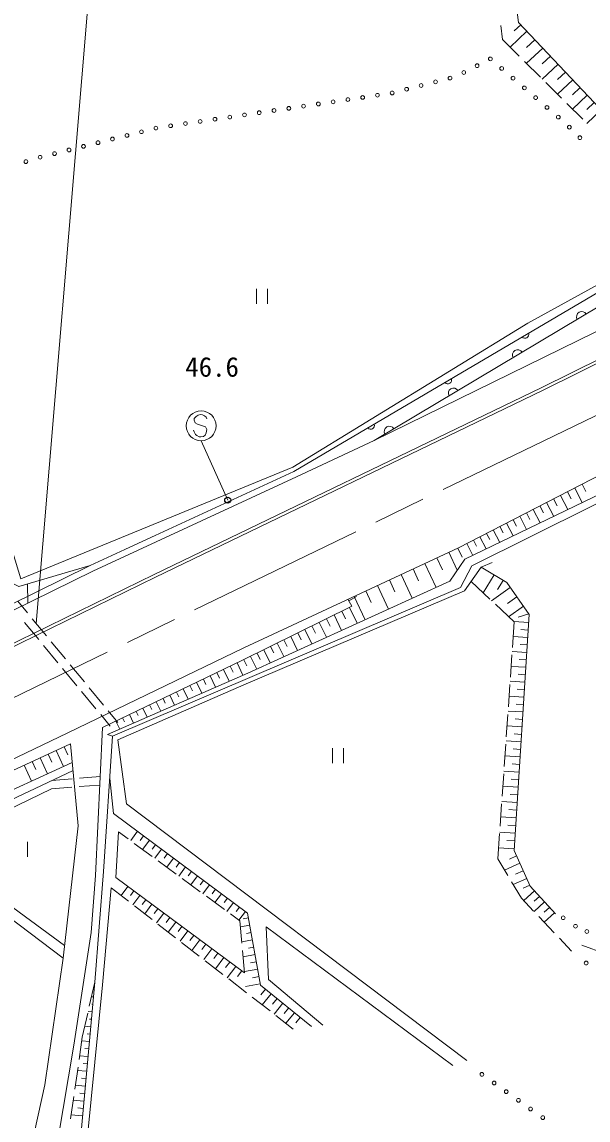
# Model space of a CAD drawing. Units: millimetres at full size, sheet at 1:1000; details may follow other scales. Extents: x 40000 to 680000, y 20000 to 380000.
# Drawn here: x 111011 to 148926, y 240375 to 313920 of the extents above; entities that cross this region are included whole.
import ezdxf
from ezdxf.enums import TextEntityAlignment as Align

# ---------------------------------------------------------------- set-up
doc = ezdxf.new("R2010")
doc.units = ezdxf.units.MM
doc.header["$LTSCALE"] = 1000
doc.linetypes.add('CHAIN', pattern=[18.5, 12, -1.5, 3.5, -1.5])
for name, color, linetype, lineweight in [('M-BGD', 7, 'Continuous', 13), ('M-BMK', 2, 'CHAIN', 13), ('M-STR-HTXT', 7, 'Continuous', 13), ('M-STR-STRC', 7, 'Continuous', 13)]:
    doc.layers.add(name, color=color, linetype=linetype, lineweight=lineweight)
doc.styles.add('ＭＳ ゴシック', font='')
doc.styles.get('ＭＳ ゴシック').set_extended_font_data('MS Gothic')

msp = doc.modelspace()

# ---------------------------------------------------------------- linework, layer by layer
at = {"layer": 'M-BGD'}
for p, q in [((143203, 312748), (143090, 313682)), ((144423, 313727), (143988, 313316)), ((144321, 311634), (143203, 312748)), ((144835, 313292), (143717, 312236)), ((145363, 312733), (144804, 312205)), ((145891, 312175), (144807, 311150)), ((145739, 310223), (144676, 311281)), ((146403, 311633), (145861, 311121)), ((146915, 311091), (145864, 310098)), ((147412, 310566), (146886, 310069)), ((147156, 308812), (146093, 309870)), ((147908, 310040), (146889, 309077)), ((148390, 309531), (147880, 309049)), ((148871, 309021), (147883, 308088)), ((148573, 307401), (147510, 308459)), ((149338, 308527), (148844, 308060)), ((149805, 308033), (148847, 307128)), ((134606, 285886), (176575, 306511)), ((126714, 296035), (126714, 295035)), ((127464, 295035), (127464, 296035)), ((129391, 283443), (134606, 285886)), ((147560, 282459), (147805, 281983)), ((148037, 282705), (148540, 281726)), ((148526, 282956), (148777, 282467)), ((146154, 281736), (146632, 280807)), ((146618, 281975), (146857, 281511)), ((147083, 282214), (147573, 281261)), ((144803, 281042), (145030, 280600)), ((145248, 281270), (145713, 280364)), ((145701, 281503), (145934, 281050)), ((143469, 280356), (143911, 279496)), ((143914, 280585), (144135, 280155)), ((144358, 280813), (144812, 279930)), ((142135, 279670), (142344, 279263)), ((142580, 279899), (143010, 279062)), ((143024, 280127), (143239, 279709)), ((140801, 278984), (141208, 278193)), ((141246, 279213), (141449, 278817)), ((141690, 279441), (142109, 278627)), ((138805, 278029), (139178, 277226)), ((139608, 278403), (140168, 277199)), ((140210, 278683), (140490, 278081)), ((137205, 277285), (137575, 276488)), ((138001, 277656), (138749, 276049)), ((135618, 276547), (135985, 275757)), ((136408, 276914), (137149, 275321)), ((142629, 276881), (141906, 275674)), ((111388, 276293), (111405, 275007)), ((134044, 275815), (134408, 275031)), ((134828, 276179), (135563, 274599)), ((141089, 276438), (142353, 275256)), ((143719, 276033), (142467, 275150)), ((143232, 276520), (142871, 275916)), ((111374, 274339), (110729, 275119)), ((132900, 275145), (133410, 275449)), ((133260, 275450), (133989, 273883)), ((144160, 275407), (143534, 274965)), ((132428, 274456), (132683, 273941)), ((132943, 274711), (133470, 273647)), ((142719, 274915), (143983, 273734)), ((144601, 274781), (143610, 274082)), ((112144, 272549), (111189, 273706)), ((112647, 272797), (111692, 273954)), ((130914, 273707), (131409, 272709)), ((131413, 273954), (131661, 273455)), ((131912, 274201), (132423, 273170)), ((143983, 273734), (143865, 272034)), ((144953, 273692), (143960, 273756)), ((144951, 274285), (144239, 274050)), ((129480, 272996), (129712, 272529)), ((129948, 273228), (130427, 272262)), ((130431, 273467), (130671, 272984)), ((144921, 273193), (144424, 273225)), ((113417, 271007), (112462, 272164)), ((113921, 271255), (112965, 272411)), ((128106, 272316), (128555, 271410)), ((128559, 272540), (128784, 272087)), ((129012, 272765), (129476, 271829)), ((144889, 272694), (143915, 272757)), ((144857, 272195), (144370, 272226)), ((126314, 271429), (126734, 270581)), ((126762, 271650), (126972, 271227)), ((127210, 271872), (127644, 270996)), ((127658, 272094), (127875, 271656)), ((143831, 271535), (143727, 270038)), ((144825, 271696), (143846, 271759)), ((115194, 269713), (114239, 270869)), ((124965, 270772), (125155, 270378)), ((125416, 270989), (125810, 270167)), ((125866, 271207), (126068, 270798)), ((144761, 270698), (143777, 270761)), ((144793, 271197), (144304, 271228)), ((114691, 269465), (113736, 270621)), ((123613, 270123), (123976, 269367)), ((124064, 270340), (124245, 269961)), ((124515, 270556), (124893, 269767)), ((144729, 270199), (144237, 270231)), ((116467, 268170), (115512, 269327)), ((121810, 269258), (122142, 268566)), ((122261, 269474), (122427, 269129)), ((122711, 269691), (123059, 268967)), ((123162, 269907), (123336, 269545)), ((143693, 269540), (143589, 268043)), ((144696, 269700), (143708, 269764)), ((144664, 269201), (144170, 269233)), ((115964, 267923), (115009, 269079)), ((120458, 268609), (120608, 268296)), ((120908, 268825), (121225, 268166)), ((121359, 269042), (121517, 268712)), ((144632, 268702), (143639, 268766)), ((117430, 267005), (116786, 267785)), ((118655, 267743), (118789, 267463)), ((119105, 267960), (119391, 267366)), ((119556, 268176), (119699, 267879)), ((120007, 268392), (120308, 267766)), ((144568, 267704), (143570, 267768)), ((144600, 268203), (144104, 268235)), ((116927, 266757), (116283, 267537)), ((117302, 267094), (117556, 266565)), ((117753, 267311), (117880, 267046)), ((118204, 267527), (118473, 266965)), ((143555, 267544), (143451, 266048)), ((144536, 267205), (144037, 267237)), ((144504, 266706), (143501, 266771)), ((144472, 266205), (143970, 266237)), ((143417, 265549), (143313, 264053)), ((144439, 265704), (143432, 265768)), ((112763, 264878), (113011, 264342)), ((113299, 265126), (113797, 264049)), ((113837, 265375), (114086, 264836)), ((131801, 265277), (131801, 264277)), ((132551, 264277), (132551, 265277)), ((144375, 264696), (143362, 264761)), ((144407, 265200), (143903, 265232)), ((111160, 264137), (111653, 263069)), ((111694, 264383), (111940, 263850)), ((112227, 264630), (112723, 263558)), ((144342, 264190), (143836, 264222)), ((114876, 263265), (116245, 263375)), ((143279, 263554), (143175, 262057)), ((144310, 263683), (143292, 263749)), ((112982, 262553), (114351, 262664)), ((113008, 263114), (114377, 263225)), ((114850, 262704), (116219, 262814)), ((144244, 262666), (143222, 262732)), ((144277, 263175), (143768, 263207)), ((144211, 262155), (143700, 262188)), ((143141, 261559), (143037, 260062)), ((144178, 261643), (143151, 261709)), ((144145, 261130), (143632, 261163)), ((144112, 260616), (143080, 260682)), ((117480, 259670), (117293, 256609)), ((118118, 259203), (117480, 259670)), ((118757, 259714), (118299, 259099)), ((144046, 259584), (143008, 259650)), ((144079, 260100), (143563, 260133)), ((111375, 258007), (111375, 259007)), ((119731, 258021), (118521, 258907)), ((119158, 259415), (118929, 259108)), ((119559, 259117), (119105, 258508)), ((143002, 259563), (142885, 257863)), ((144013, 259065), (143494, 259098)), ((119960, 258818), (119733, 258514)), ((120361, 258519), (119912, 257917)), ((120762, 258221), (120537, 257920)), ((143979, 258546), (142937, 258613)), ((121344, 256839), (120134, 257725)), ((121163, 257922), (120705, 257307)), ((121564, 257623), (121335, 257316)), ((142885, 257863), (143545, 256763)), ((144354, 257585), (143332, 257119)), ((144137, 258060), (143662, 257843)), ((121965, 257325), (121511, 256716)), ((122366, 257026), (122139, 256722)), ((122767, 256728), (122318, 256125)), ((144587, 257073), (144076, 256840)), ((116977, 255935), (118143, 255031)), ((117293, 256609), (125916, 250230)), ((118097, 256014), (117651, 255412)), ((122958, 255657), (121748, 256543)), ((123168, 256429), (122943, 256128)), ((123569, 256130), (123125, 255534)), ((143802, 256334), (144462, 255234)), ((144820, 256562), (143913, 256149)), ((145028, 256107), (144574, 255901)), ((118499, 255717), (118276, 255416)), ((118901, 255420), (118442, 254799)), ((124571, 254474), (123361, 255361)), ((123970, 255832), (123748, 255533)), ((124371, 255533), (123931, 254943)), ((124772, 255234), (124552, 254939)), ((144462, 255234), (145283, 254370)), ((145344, 255724), (144620, 255068)), ((145680, 255354), (145318, 255026)), ((118538, 254725), (119723, 253806)), ((119303, 255122), (119073, 254812)), ((119705, 254825), (119232, 254186)), ((120107, 254527), (119870, 254208)), ((125173, 254936), (124738, 254352)), ((125574, 254637), (125356, 254345)), ((146016, 254983), (145309, 254343)), ((146351, 254612), (145998, 254292)), ((120509, 254230), (120023, 253573)), ((120911, 253933), (120668, 253604)), ((125612, 253711), (124974, 254179)), ((125975, 254338), (125545, 253761)), ((126181, 253919), (125827, 253855)), ((145628, 254008), (146661, 252921)), ((146687, 254242), (145998, 253618)), ((120118, 253499), (121304, 252580)), ((121313, 253635), (120813, 252960)), ((121714, 253338), (121465, 253000)), ((122116, 253041), (121604, 252348)), ((125742, 252220), (125612, 253711)), ((126270, 253427), (125647, 253315)), ((121699, 252274), (122884, 251355)), ((122518, 252743), (122262, 252397)), ((122920, 252446), (122394, 251735)), ((126446, 252443), (125734, 252315)), ((126358, 252935), (126046, 252879)), ((147006, 252558), (147827, 251694)), ((123322, 252148), (123059, 251793)), ((123724, 251851), (123185, 251122)), ((124126, 251554), (123856, 251189)), ((125916, 250230), (125786, 251721)), ((126535, 251951), (126178, 251887)), ((150099, 251510), (148512, 252093)), ((123280, 251048), (124465, 250129)), ((124528, 251256), (123975, 250509)), ((124930, 250959), (124654, 250585)), ((126623, 251458), (125821, 251314)), ((126711, 250966), (126311, 250894)), ((125332, 250661), (124766, 249896)), ((125734, 250364), (125451, 249981)), ((126800, 250474), (125908, 250314)), ((115887, 249615), (115523, 248012)), ((124860, 249823), (126045, 248904)), ((126977, 249490), (125985, 249312)), ((126888, 249982), (126443, 249902)), ((115796, 248619), (115664, 248631)), ((126441, 248597), (127626, 247678)), ((127320, 249144), (127001, 248753)), ((127710, 248826), (127104, 248083)), ((115751, 248121), (115685, 248127)), ((128097, 248510), (127795, 248138)), ((128485, 248194), (127895, 247470)), ((128873, 247878), (128577, 247516)), ((115413, 247525), (115049, 245922)), ((115706, 247623), (115440, 247647)), ((115660, 247125), (115528, 247137)), ((128021, 247372), (129187, 246467)), ((129260, 247562), (128685, 246857)), ((129648, 247246), (129360, 246893)), ((115615, 246627), (115217, 246663)), ((115049, 245922), (114835, 244419)), ((115525, 245631), (115014, 245677)), ((115570, 246129), (115371, 246147)), ((115480, 245133), (115224, 245156)), ((115434, 244635), (114873, 244686)), ((114765, 243924), (114553, 242439)), ((115344, 243639), (114732, 243695)), ((115389, 244137), (115109, 244163)), ((115253, 242643), (114591, 242704)), ((115299, 243141), (114993, 243169)), ((115208, 242145), (114877, 242175)), ((114483, 241944), (114271, 240459)), ((115163, 241647), (114450, 241712)), ((115072, 240652), (114309, 240721)), ((115118, 241149), (114761, 241182))]:
    msp.add_line(p, q, dxfattribs=at)
for points in [[(142221, 330029), (144274, 313885), (152873, 304787), (155794, 299051)], [(129160, 284098), (144897, 293757), (153135, 298283), (155794, 299051), (163285, 303050), (165133, 303039), (174749, 308073), (176244, 307692), (183563, 311282), (187240, 313100), (187177, 315582), (188338, 313045)], [(129223, 283806), (153227, 297935), (155660, 298516), (163481, 302754), (165042, 302646), (175052, 307761), (176187, 307325), (187681, 312897)], [(188705, 312280), (176575, 306511), (175205, 307040), (165158, 301671), (163590, 302045), (155513, 297721), (153983, 297444), (134606, 285886)], [(114092, 266312), (125866, 272011), (140261, 278706), (151396, 284432), (165393, 291185), (181622, 299048), (187090, 301619), (186467, 300590), (181653, 298441), (180625, 296228), (175001, 294328), (168411, 291524), (166729, 289794), (158971, 286539), (157226, 285479), (141133, 277487), (140385, 276039), (117075, 266095), (116479, 257014), (115887, 249615), (114438, 233670)], [(117075, 266095), (116736, 266207), (126148, 270315), (139670, 276468), (140667, 277933), (157219, 285909), (158738, 287031), (166777, 290769), (168436, 292265), (181080, 297208)], [(71327, 253218), (98746, 266600), (119877, 276913), (145787, 289409), (158190, 295554)], [(71415, 253038), (98833, 266420), (119964, 276733), (145875, 289229), (158277, 295375)], [(107714, 287141), (110939, 276625), (129160, 284098)], [(106857, 286526), (110074, 276462), (110791, 276119), (115576, 277507)], [(104707, 272153), (115576, 277507), (129223, 283806)], [(104884, 271794), (115749, 277146), (129391, 283443)], [(140802, 244372), (118017, 261563), (117422, 265839), (125881, 269520), (140649, 275821), (141771, 277395), (142503, 277722)], [(146740, 254183), (145058, 256040), (143971, 258424), (144988, 274232), (143481, 276371), (141771, 277395)], [(111984, 230535), (114485, 245397), (115653, 252945), (115933, 256754), (116401, 266662), (125748, 271148), (133109, 274794), (132835, 275253)], [(73988, 247284), (98293, 258737), (114092, 266312)], [(74201, 246832), (98504, 258284), (114259, 265570)], [(114259, 265570), (114785, 260085), (113763, 251209), (112537, 242734), (110714, 234415)], [(75754, 243371), (82055, 246206), (82304, 247187), (92789, 251955), (92851, 253590), (101731, 257882), (101895, 258607), (114379, 264316)], [(75959, 242915), (82695, 246031), (82730, 246832), (93277, 251627), (93339, 253271), (102539, 257720), (102622, 258205), (114430, 263787)], [(130402, 246631), (126991, 249412), (126126, 254226), (117153, 260909), (116888, 263255)], [(113863, 252076), (108109, 256279), (103342, 257891), (112982, 262553)], [(103284, 257299), (107759, 255753), (113763, 251209)], [(124493, 231960), (114889, 234110), (116408, 249439), (116977, 255935)], [(131162, 246736), (127516, 249786), (127376, 253326), (139875, 244025)]]:
    msp.add_lwpolyline(points, dxfattribs=at)
for centre in [(141494, 310989), (142384, 311443), (140603, 310534), (143144, 310807), (137745, 309662), (138713, 309911), (139682, 310160), (143902, 310155), (144661, 309503), (133831, 308865), (134820, 309011), (135808, 309163), (136776, 309412), (145419, 308850), (128884, 308134), (129874, 308280), (130863, 308426), (131852, 308572), (132841, 308719), (146177, 308198), (123938, 307404), (124927, 307550), (125916, 307696), (126906, 307842), (127895, 307988), (146935, 307546), (119013, 306566), (119983, 306810), (120970, 306966), (121959, 307112), (122949, 307258), (147674, 306874), (116104, 305834), (117073, 306078), (118043, 306322), (148381, 306167), (113194, 305102), (114164, 305346), (115134, 305590), (111273, 304564), (112224, 304858), (147263, 253923), (148087, 253357), (148846, 253004), (148801, 250890), (141817, 243435), (142632, 242855), (143447, 242276), (144262, 241696), (145077, 241117), (145892, 240537)]:
    msp.add_circle(centre, 125, dxfattribs=at)
at = {"layer": 'M-BGD', "lineweight": 25}
msp.add_circle((124793, 281895), 200, dxfattribs=at)
at = {"layer": 'M-BGD'}
for centre, radius, start, end in [((148505, 294176), 350, 30.8142, 210.8142), ((144707, 292985), 256, 223.16121, 17.80045), ((144211, 291615), 350, 30.8142, 210.8142), ((139536, 289942), 256, 223.16121, 17.80045), ((139917, 289054), 350, 30.8142, 210.8142), ((134366, 286898), 256, 223.16121, 17.80045), ((135622, 286492), 350, 30.8142, 210.8142)]:
    msp.add_arc(centre, radius, start, end, dxfattribs=at)
at = {"layer": 'M-BMK'}
msp.add_line((72622, 250349), (163108, 294176), dxfattribs=at)
at = {"layer": 'M-STR-HTXT'}
msp.add_line((116751, 330954), (111961, 273628), dxfattribs=at)
at = {"layer": 'M-STR-STRC'}
for p, q in [((122813, 287588), (122682, 287495)), ((122979, 287621), (122813, 287588)), ((123095, 287605), (122979, 287621)), ((123239, 287532), (123095, 287605)), ((122553, 287356), (122537, 287242)), ((122537, 287242), (122623, 287060)), ((122682, 287495), (122553, 287356)), ((122623, 287060), (122774, 286987)), ((122774, 286987), (123306, 286798)), ((123349, 287458), (123239, 287532)), ((123383, 287346), (123349, 287458)), ((122540, 286468), (122501, 286578)), ((122624, 286290), (122540, 286468)), ((122727, 286216), (122624, 286290)), ((122873, 286141), (122727, 286216)), ((122993, 286124), (122873, 286141)), ((123161, 286153), (122993, 286124)), ((123286, 286249), (123161, 286153)), ((123357, 286398), (123286, 286249)), ((123306, 286798), (123386, 286626)), ((123386, 286626), (123357, 286398)), ((124793, 281895), (123011, 285870))]:
    msp.add_line(p, q, dxfattribs=at)
msp.add_circle((123011, 286870), 1000, dxfattribs=at)

# ---------------------------------------------------------------- texts
at = {"layer": 'M-BGD', "style": 'ＭＳ ゴシック'}
msp.add_text('46.6', height=1320, dxfattribs=at).set_placement((123747, 290816), align=Align.MIDDLE_CENTER)

doc.saveas('drawing.dxf')
